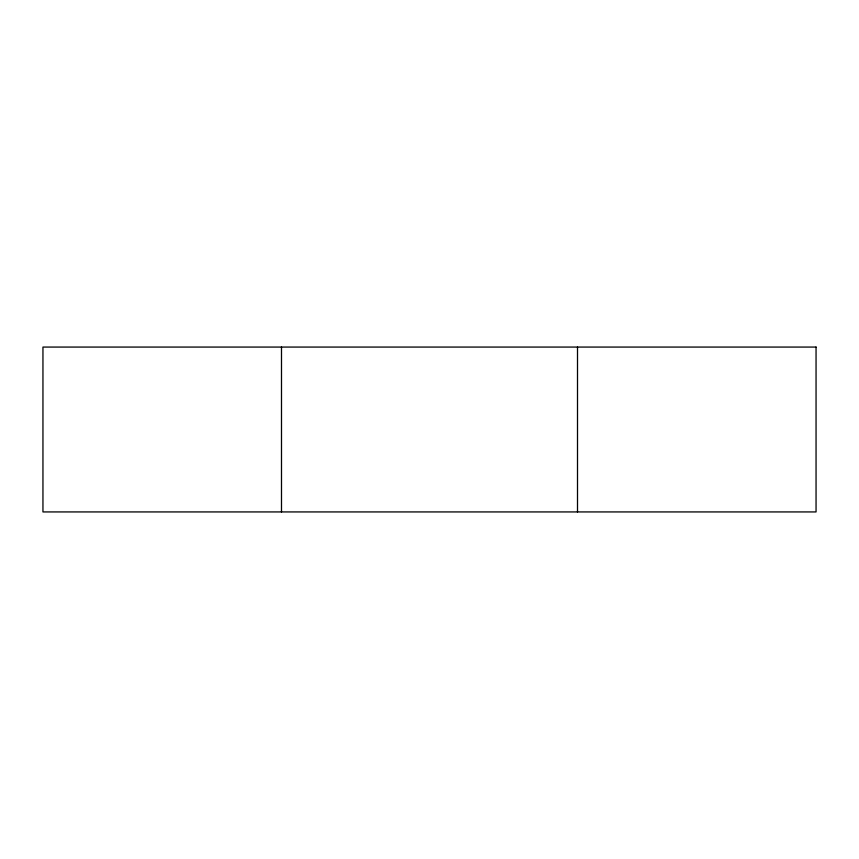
<?xml version="1.0" encoding="UTF-8"?>
<svg xmlns="http://www.w3.org/2000/svg" width="859" height="859" viewBox="0 0 859 859"><rect width="100%" height="100%" fill="white"/><g stroke="black" fill="none" stroke-linecap="round" stroke-linejoin="round"><path stroke-width="1.29" d="M577.506 347.068L577.506 511.932M281.494 347.068L281.494 511.932M816.05 347.068L42.95 347.068L42.95 511.932L816.05 511.932L816.05 347.068"/></g></svg>
